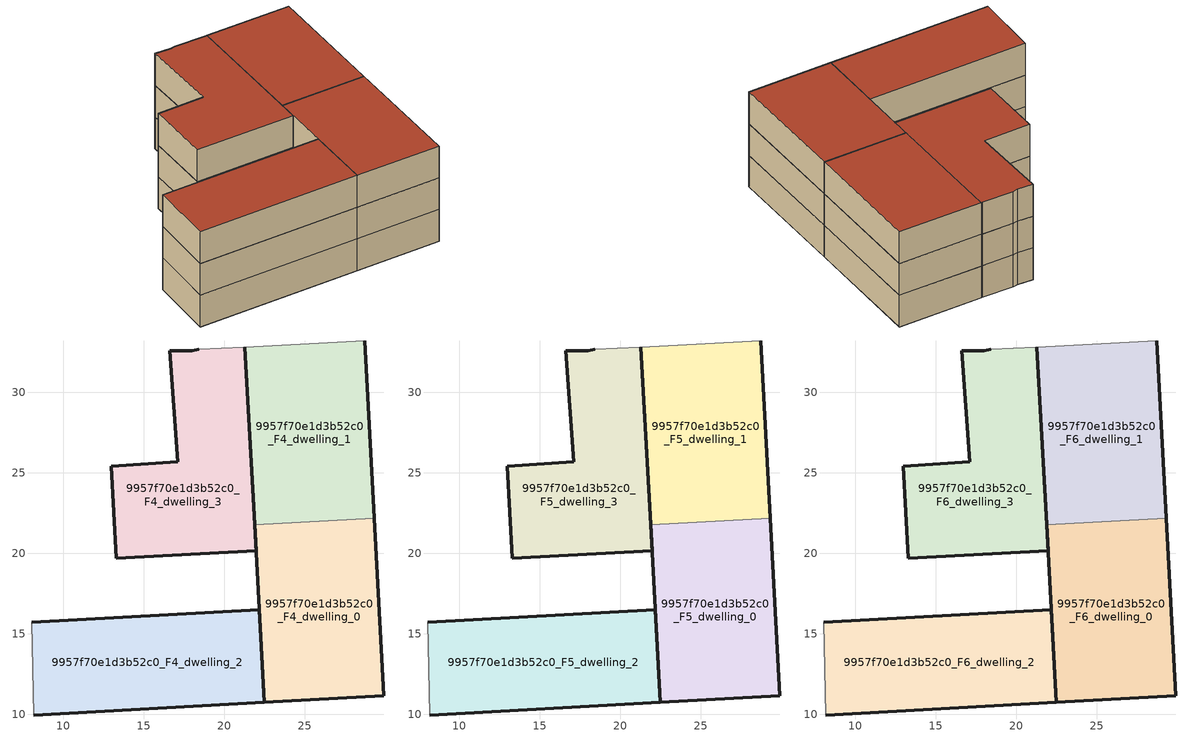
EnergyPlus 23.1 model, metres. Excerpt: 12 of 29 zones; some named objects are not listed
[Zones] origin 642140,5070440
9957f70e1d3b52c0_F4_dwelling_0
 floor to 9957f70e1d3b52c0_F3_dwelling_0 (EU_floor_Construction): 29.9,11.16 29.3,22.17 21.87,21.76 22.47,10.75 z12
 wall outside (EU_wall_Construction): 29.3,22.17 29.9,11.16 22.47,10.75 21.87,21.76 z12:15
 wall to 9957f70e1d3b52c0_F4_dwelling_1 (EU_wall_Construction): 21.87,21.76 29.3,22.17 z12:15
9957f70e1d3b52c0_F4_dwelling_1
 floor to 9957f70e1d3b52c0_F3_dwelling_1 (EU_floor_Construction): 29.3,22.17 28.7,33.17 21.28,32.78 21.87,21.76 z12
 wall outside (EU_wall_Construction): 28.7,33.17 29.3,22.17 / 21.87,21.76 21.28,32.78 z12:15
 wall adiabatic (EU_wall_Construction): 21.28,32.78 28.7,33.17 z12:15
9957f70e1d3b52c0_F4_dwelling_2
 floor to 9957f70e1d3b52c0_F3_dwelling_2 (EU_floor_Construction): 22.47,10.75 22.16,16.5 8.04,15.73 8.18,9.96 z12
 wall outside (EU_wall_Construction): 8.04,15.73 22.16,16.5 22.47,10.75 8.18,9.96 z12:15
 wall adiabatic (EU_wall_Construction): 8.18,9.96 8.04,15.73 z12:15
9957f70e1d3b52c0_F4_dwelling_3
 floor to 9957f70e1d3b52c0_F3_dwelling_3 (EU_floor_Construction): 21.96,20.16 21.28,32.78 21.2,32.77 18.4,32.67 17.99,32.58 16.59,32.58 17.09,25.67 12.96,25.41 13.27,19.68 z12
 wall outside (EU_wall_Construction): 21.28,32.78 21.96,20.16 13.27,19.68 12.96,25.41 17.09,25.67 16.59,32.58 17.99,32.58 18.4,32.67 z12:15
 wall adiabatic (EU_wall_Construction): 18.4,32.67 21.2,32.77 21.28,32.78 z12:15
9957f70e1d3b52c0_F5_dwelling_0
 floor to 9957f70e1d3b52c0_F4_dwelling_0 (EU_floor_Construction): 29.9,11.16 29.3,22.17 21.87,21.76 22.47,10.75 z15
 wall outside (EU_wall_Construction): 29.3,22.17 29.9,11.16 22.47,10.75 21.87,21.76 z15:18
 wall to 9957f70e1d3b52c0_F5_dwelling_1 (EU_wall_Construction): 21.87,21.76 29.3,22.17 z15:18
9957f70e1d3b52c0_F5_dwelling_1
 floor to 9957f70e1d3b52c0_F4_dwelling_1 (EU_floor_Construction): 29.3,22.17 28.7,33.17 21.28,32.78 21.87,21.76 z15
 wall outside (EU_wall_Construction): 28.7,33.17 29.3,22.17 / 21.87,21.76 21.28,32.78 z15:18
 wall adiabatic (EU_wall_Construction): 21.28,32.78 28.7,33.17 z15:18
9957f70e1d3b52c0_F5_dwelling_2
 floor to 9957f70e1d3b52c0_F4_dwelling_2 (EU_floor_Construction): 22.47,10.75 22.16,16.5 8.04,15.73 8.18,9.96 z15
 wall outside (EU_wall_Construction): 8.04,15.73 22.16,16.5 22.47,10.75 8.18,9.96 z15:18
 wall adiabatic (EU_wall_Construction): 8.18,9.96 8.04,15.73 z15:18
9957f70e1d3b52c0_F5_dwelling_3
 floor to 9957f70e1d3b52c0_F4_dwelling_3 (EU_floor_Construction): 21.96,20.16 21.28,32.78 21.2,32.77 18.4,32.67 17.99,32.58 16.59,32.58 17.09,25.67 12.96,25.41 13.27,19.68 z15
 wall outside (EU_wall_Construction): 21.28,32.78 21.96,20.16 13.27,19.68 12.96,25.41 17.09,25.67 16.59,32.58 17.99,32.58 18.4,32.67 z15:18
 wall adiabatic (EU_wall_Construction): 18.4,32.67 21.2,32.77 21.28,32.78 z15:18
9957f70e1d3b52c0_F6_dwelling_0
 floor to 9957f70e1d3b52c0_F5_dwelling_0 (EU_floor_Construction): 29.9,11.16 29.3,22.17 21.87,21.76 22.47,10.75 z18
 wall outside (EU_wall_Construction): 29.3,22.17 29.9,11.16 22.47,10.75 21.87,21.76 z18:21
 wall to 9957f70e1d3b52c0_F6_dwelling_1 (EU_wall_Construction): 21.87,21.76 29.3,22.17 z18:21
 roof outside (EU_roof_Construction): 29.3,22.17 29.9,11.16 22.47,10.75 21.87,21.76 z21
9957f70e1d3b52c0_F6_dwelling_1
 floor to 9957f70e1d3b52c0_F5_dwelling_1 (EU_floor_Construction): 29.3,22.17 28.7,33.17 21.28,32.78 21.87,21.76 z18
 wall outside (EU_wall_Construction): 28.7,33.17 29.3,22.17 / 21.87,21.76 21.28,32.78 z18:21
 wall adiabatic (EU_wall_Construction): 21.28,32.78 28.7,33.17 z18:21
 roof outside (EU_roof_Construction): 28.7,33.17 29.3,22.17 21.87,21.76 21.28,32.78 z21
9957f70e1d3b52c0_F6_dwelling_2
 floor to 9957f70e1d3b52c0_F5_dwelling_2 (EU_floor_Construction): 22.47,10.75 22.16,16.5 8.04,15.73 8.18,9.96 z18
 wall outside (EU_wall_Construction): 8.04,15.73 22.16,16.5 22.47,10.75 8.18,9.96 z18:21
 wall adiabatic (EU_wall_Construction): 8.18,9.96 8.04,15.73 z18:21
 roof outside (EU_roof_Construction): 22.16,16.5 22.47,10.75 8.18,9.96 8.04,15.73 z21
9957f70e1d3b52c0_F6_dwelling_3
 floor to 9957f70e1d3b52c0_F5_dwelling_3 (EU_floor_Construction): 21.96,20.16 21.28,32.78 21.2,32.77 18.4,32.67 17.99,32.58 16.59,32.58 17.09,25.67 12.96,25.41 13.27,19.68 z18
 wall outside (EU_wall_Construction): 21.28,32.78 21.96,20.16 13.27,19.68 12.96,25.41 17.09,25.67 16.59,32.58 17.99,32.58 18.4,32.67 z18:21
 wall adiabatic (EU_wall_Construction): 18.4,32.67 21.2,32.77 21.28,32.78 z18:21
 roof outside (EU_roof_Construction): 21.28,32.78 21.96,20.16 13.27,19.68 12.96,25.41 17.09,25.67 16.59,32.58 17.99,32.58 18.4,32.67 21.2,32.77 z21
[Building]
EU S2 Campaign: North Axis=0; Terrain=City; Solar Distribution=FullExterior
[Site:Location]
Lyon-Bron: Latitude=45.75; Longitude=5; Time Zone=1; Elevation=198
[SizingPeriod:WeatherFileDays]
AnnualSizingPeriod: Begin Month=1; Begin Day of Month=1; End Month=12; End Day of Month=31; Day of Week for Start Day=Monday; Use Weather File Daylight Saving Period=No; Use Weather File Rain and Snow Indicators=No
[MATERIAL]
EU_InternalMass_Material: Roughness=MediumRough; Thickness=0.1; Conductivity=1; Density=1800; Specific Heat=900; Thermal Absorptance=0.9; Solar Absorptance=0.7; Visible Absorptance=0.7
[MATERIAL:NOMASS] Roughness=MediumRough; Thermal Absorptance=0.9; Solar Absorptance=0.7; Visible Absorptance=0.7
Name | Thermal Resistance
EU_wall_NoMass | 0.776494
EU_roof_NoMass | 0.486893
EU_floor_NoMass | 0.421597
[CONSTRUCTION]
EU_wall_Construction: EU_wall_NoMass
EU_roof_Construction: EU_roof_NoMass
EU_floor_Construction: EU_floor_NoMass
EU_InternalMass_Construction: EU_InternalMass_Material
[ZONE] Type=1; Multiplier=1; Ceiling Height=autocalculate; Floor Area=autocalculate; Part of Total Floor Area=Yes
Name | Volume
9957f70e1d3b52c0_F4_dwelling_0; 9957f70e1d3b52c0_F5_dwelling_0; 9957f70e1d3b52c0_F6_dwelling_0 | 246.036
9957f70e1d3b52c0_F4_dwelling_1; 9957f70e1d3b52c0_F5_dwelling_1; 9957f70e1d3b52c0_F6_dwelling_1 | 246.018
9957f70e1d3b52c0_F4_dwelling_2; 9957f70e1d3b52c0_F5_dwelling_2; 9957f70e1d3b52c0_F6_dwelling_2 | 246.048
9957f70e1d3b52c0_F4_dwelling_3; 9957f70e1d3b52c0_F5_dwelling_3; 9957f70e1d3b52c0_F6_dwelling_3 | 246.023
[INTERNALMASS] Construction=EU_InternalMass_Construction
Name | Zone or ZoneList | Surface Area
9957f70e1d3b52c0_F4_dwelling_0_EU_InternalMass | 9957f70e1d3b52c0_F4_dwelling_0 | 102.51
9957f70e1d3b52c0_F4_dwelling_1_EU_InternalMass | 9957f70e1d3b52c0_F4_dwelling_1 | 102.507
9957f70e1d3b52c0_F4_dwelling_2_EU_InternalMass | 9957f70e1d3b52c0_F4_dwelling_2 | 102.509
9957f70e1d3b52c0_F4_dwelling_3_EU_InternalMass | 9957f70e1d3b52c0_F4_dwelling_3 | 102.508
9957f70e1d3b52c0_F5_dwelling_0_EU_InternalMass | 9957f70e1d3b52c0_F5_dwelling_0 | 102.51
9957f70e1d3b52c0_F5_dwelling_1_EU_InternalMass | 9957f70e1d3b52c0_F5_dwelling_1 | 102.507
9957f70e1d3b52c0_F5_dwelling_2_EU_InternalMass | 9957f70e1d3b52c0_F5_dwelling_2 | 102.509
9957f70e1d3b52c0_F5_dwelling_3_EU_InternalMass | 9957f70e1d3b52c0_F5_dwelling_3 | 102.508
9957f70e1d3b52c0_F6_dwelling_0_EU_InternalMass | 9957f70e1d3b52c0_F6_dwelling_0 | 102.51
9957f70e1d3b52c0_F6_dwelling_1_EU_InternalMass | 9957f70e1d3b52c0_F6_dwelling_1 | 102.507
9957f70e1d3b52c0_F6_dwelling_2_EU_InternalMass | 9957f70e1d3b52c0_F6_dwelling_2 | 102.509
9957f70e1d3b52c0_F6_dwelling_3_EU_InternalMass | 9957f70e1d3b52c0_F6_dwelling_3 | 102.508
[OTHEREQUIPMENT] Fuel Type=Electricity; Design Level Calculation Method=Watts/Area; Power per Zone Floor Area=1; Fraction Latent=0; Fraction Radiant=0; Fraction Lost=0; Carbon Dioxide Generation Rate=0; EndUse Subcategory=EU_Step8_InternalGains
Name | Zone or ZoneList or Space or SpaceList | Schedule
EU_Step8_InternalGain_9957f70e1d3b52c0_F4_dwelling_0_f000 | 9957f70e1d3b52c0_F4_dwelling_0 | EU_Step8_GainSchedule_9957f70e1d3b52c0_F4_dwelling_0_f000
EU_Step8_InternalGain_9957f70e1d3b52c0_F4_dwelling_1_f000 | 9957f70e1d3b52c0_F4_dwelling_1 | EU_Step8_GainSchedule_9957f70e1d3b52c0_F4_dwelling_1_f000
EU_Step8_InternalGain_9957f70e1d3b52c0_F4_dwelling_2_f000 | 9957f70e1d3b52c0_F4_dwelling_2 | EU_Step8_GainSchedule_9957f70e1d3b52c0_F4_dwelling_2_f000
EU_Step8_InternalGain_9957f70e1d3b52c0_F4_dwelling_3_f000 | 9957f70e1d3b52c0_F4_dwelling_3 | EU_Step8_GainSchedule_9957f70e1d3b52c0_F4_dwelling_3_f000
EU_Step8_InternalGain_9957f70e1d3b52c0_F5_dwelling_0_f000 | 9957f70e1d3b52c0_F5_dwelling_0 | EU_Step8_GainSchedule_9957f70e1d3b52c0_F5_dwelling_0_f000
EU_Step8_InternalGain_9957f70e1d3b52c0_F5_dwelling_1_f000 | 9957f70e1d3b52c0_F5_dwelling_1 | EU_Step8_GainSchedule_9957f70e1d3b52c0_F5_dwelling_1_f000
EU_Step8_InternalGain_9957f70e1d3b52c0_F5_dwelling_2_f000 | 9957f70e1d3b52c0_F5_dwelling_2 | EU_Step8_GainSchedule_9957f70e1d3b52c0_F5_dwelling_2_f000
EU_Step8_InternalGain_9957f70e1d3b52c0_F5_dwelling_3_f000 | 9957f70e1d3b52c0_F5_dwelling_3 | EU_Step8_GainSchedule_9957f70e1d3b52c0_F5_dwelling_3_f000
EU_Step8_InternalGain_9957f70e1d3b52c0_F6_dwelling_0_f000 | 9957f70e1d3b52c0_F6_dwelling_0 | EU_Step8_GainSchedule_9957f70e1d3b52c0_F6_dwelling_0_f000
EU_Step8_InternalGain_9957f70e1d3b52c0_F6_dwelling_1_f000 | 9957f70e1d3b52c0_F6_dwelling_1 | EU_Step8_GainSchedule_9957f70e1d3b52c0_F6_dwelling_1_f000
EU_Step8_InternalGain_9957f70e1d3b52c0_F6_dwelling_2_f000 | 9957f70e1d3b52c0_F6_dwelling_2 | EU_Step8_GainSchedule_9957f70e1d3b52c0_F6_dwelling_2_f000
EU_Step8_InternalGain_9957f70e1d3b52c0_F6_dwelling_3_f000 | 9957f70e1d3b52c0_F6_dwelling_3 | EU_Step8_GainSchedule_9957f70e1d3b52c0_F6_dwelling_3_f000
[ZONEVENTILATION:DESIGNFLOWRATE] Schedule=EU_AlwaysOn; Design Flow Rate Calculation Method=AirChanges/Hour; Air Changes per Hour=0.693814; Ventilation Type=Natural; Fan Pressure Rise=0; Fan Total Efficiency=1; Constant Term Coefficient=1; Temperature Term Coefficient=0; Velocity Term Coefficient=0; Velocity Squared Term Coefficient=0; Minimum Indoor Temperature=-100; Maximum Indoor Temperature=100; Delta Temperature=-100; Minimum Outdoor Temperature=-100; Maximum Outdoor Temperature=100; Maximum Wind Speed=40
Name | Zone or ZoneList or Space or SpaceList
EU_ConstantAir_9957f70e1d3b52c0_F4_dwelling_0 | 9957f70e1d3b52c0_F4_dwelling_0
EU_ConstantAir_9957f70e1d3b52c0_F4_dwelling_1 | 9957f70e1d3b52c0_F4_dwelling_1
EU_ConstantAir_9957f70e1d3b52c0_F4_dwelling_2 | 9957f70e1d3b52c0_F4_dwelling_2
EU_ConstantAir_9957f70e1d3b52c0_F4_dwelling_3 | 9957f70e1d3b52c0_F4_dwelling_3
EU_ConstantAir_9957f70e1d3b52c0_F5_dwelling_0 | 9957f70e1d3b52c0_F5_dwelling_0
EU_ConstantAir_9957f70e1d3b52c0_F5_dwelling_1 | 9957f70e1d3b52c0_F5_dwelling_1
EU_ConstantAir_9957f70e1d3b52c0_F5_dwelling_2 | 9957f70e1d3b52c0_F5_dwelling_2
EU_ConstantAir_9957f70e1d3b52c0_F5_dwelling_3 | 9957f70e1d3b52c0_F5_dwelling_3
EU_ConstantAir_9957f70e1d3b52c0_F6_dwelling_0 | 9957f70e1d3b52c0_F6_dwelling_0
EU_ConstantAir_9957f70e1d3b52c0_F6_dwelling_1 | 9957f70e1d3b52c0_F6_dwelling_1
EU_ConstantAir_9957f70e1d3b52c0_F6_dwelling_2 | 9957f70e1d3b52c0_F6_dwelling_2
EU_ConstantAir_9957f70e1d3b52c0_F6_dwelling_3 | 9957f70e1d3b52c0_F6_dwelling_3
[HVACTEMPLATE:THERMOSTAT] Constant Heating Setpoint=20; Constant Cooling Setpoint=50
EU_HeatOnly_9957f70e1d3b52c0_F4_dwelling_2; EU_HeatOnly_9957f70e1d3b52c0_F4_dwelling_3; EU_HeatOnly_9957f70e1d3b52c0_F5_dwelling_0; EU_HeatOnly_9957f70e1d3b52c0_F5_dwelling_1; EU_HeatOnly_9957f70e1d3b52c0_F5_dwelling_2; EU_HeatOnly_9957f70e1d3b52c0_F5_dwelling_3; EU_HeatOnly_9957f70e1d3b52c0_F6_dwelling_0; EU_HeatOnly_9957f70e1d3b52c0_F6_dwelling_1; EU_HeatOnly_9957f70e1d3b52c0_F6_dwelling_2; EU_HeatOnly_9957f70e1d3b52c0_F6_dwelling_3
[HVACTEMPLATE:ZONE:IDEALLOADSAIRSYSTEM] System Availability Schedule=EU_AlwaysOn; Maximum Heating Supply Air Temperature=50; Minimum Cooling Supply Air Temperature=13; Maximum Heating Supply Air Humidity Ratio=0.0156; Minimum Cooling Supply Air Humidity Ratio=0.0077; Heating Limit=NoLimit; Cooling Limit=NoLimit; Heating Availability Schedule=EU_AlwaysOn; Cooling Availability Schedule=EU_CoolingOff; Dehumidification Control Type=ConstantSensibleHeatRatio; Cooling Sensible Heat Ratio=0.7; Dehumidification Setpoint=60; Humidification Control Type=None; Humidification Setpoint=30; Outdoor Air Method=None; Outdoor Air Flow Rate per Person=0.00944; Outdoor Air Flow Rate per Zone Floor Area=0; Outdoor Air Flow Rate per Zone=0; Demand Controlled Ventilation Type=None; Outdoor Air Economizer Type=NoEconomizer; Heat Recovery Type=None; Sensible Heat Recovery Effectiveness=0.7; Latent Heat Recovery Effectiveness=0.65
Name | Template Thermostat
9957f70e1d3b52c0_F4_dwelling_0 | EU_HeatOnly_9957f70e1d3b52c0_F4_dwelling_0
9957f70e1d3b52c0_F4_dwelling_1 | EU_HeatOnly_9957f70e1d3b52c0_F4_dwelling_1
9957f70e1d3b52c0_F4_dwelling_2 | EU_HeatOnly_9957f70e1d3b52c0_F4_dwelling_2
9957f70e1d3b52c0_F4_dwelling_3 | EU_HeatOnly_9957f70e1d3b52c0_F4_dwelling_3
9957f70e1d3b52c0_F5_dwelling_0 | EU_HeatOnly_9957f70e1d3b52c0_F5_dwelling_0
9957f70e1d3b52c0_F5_dwelling_1 | EU_HeatOnly_9957f70e1d3b52c0_F5_dwelling_1
9957f70e1d3b52c0_F5_dwelling_2 | EU_HeatOnly_9957f70e1d3b52c0_F5_dwelling_2
9957f70e1d3b52c0_F5_dwelling_3 | EU_HeatOnly_9957f70e1d3b52c0_F5_dwelling_3
9957f70e1d3b52c0_F6_dwelling_0 | EU_HeatOnly_9957f70e1d3b52c0_F6_dwelling_0
9957f70e1d3b52c0_F6_dwelling_1 | EU_HeatOnly_9957f70e1d3b52c0_F6_dwelling_1
9957f70e1d3b52c0_F6_dwelling_2 | EU_HeatOnly_9957f70e1d3b52c0_F6_dwelling_2
9957f70e1d3b52c0_F6_dwelling_3 | EU_HeatOnly_9957f70e1d3b52c0_F6_dwelling_3
[SIZING:ZONE] Zone Cooling Design Supply Air Temperature Input Method=SupplyAirTemperature; Zone Cooling Design Supply Air Temperature=13; Zone Heating Design Supply Air Temperature Input Method=SupplyAirTemperature; Zone Heating Design Supply Air Temperature=50; Zone Cooling Design Supply Air Humidity Ratio=0.008; Zone Heating Design Supply Air Humidity Ratio=0.008; Cooling Design Air Flow Method=DesignDay; Cooling Design Air Flow Rate=0; Cooling Minimum Air Flow per Zone Floor Area=0.000762; Cooling Minimum Air Flow=0; Cooling Minimum Air Flow Fraction=0.2; Heating Design Air Flow Method=DesignDay; Heating Design Air Flow Rate=0; Heating Maximum Air Flow per Zone Floor Area=0.002032; Heating Maximum Air Flow=0.141576; Heating Maximum Air Flow Fraction=0.3; Account for Dedicated Outdoor Air System=No; Dedicated Outdoor Air System Control Strategy=NeutralSupplyAir; Dedicated Outdoor Air Low Setpoint Temperature for Design=autosize; Dedicated Outdoor Air High Setpoint Temperature for Design=autosize; Zone Load Sizing Method=Sensible Load Only No Latent Load; Zone Latent Cooling Design Supply Air Humidity Ratio Input Method=HumidityRatioDifference; Zone Cooling Design Supply Air Humidity Ratio Difference=0.005; Zone Latent Heating Design Supply Air Humidity Ratio Input Method=HumidityRatioDifference; Zone Humidification Design Supply Air Humidity Ratio Difference=0.005
9957f70e1d3b52c0_F4_dwelling_0; 9957f70e1d3b52c0_F4_dwelling_1; 9957f70e1d3b52c0_F4_dwelling_2; 9957f70e1d3b52c0_F4_dwelling_3; 9957f70e1d3b52c0_F5_dwelling_0; 9957f70e1d3b52c0_F5_dwelling_1; 9957f70e1d3b52c0_F5_dwelling_2; 9957f70e1d3b52c0_F5_dwelling_3; 9957f70e1d3b52c0_F6_dwelling_0; 9957f70e1d3b52c0_F6_dwelling_1; 9957f70e1d3b52c0_F6_dwelling_2; 9957f70e1d3b52c0_F6_dwelling_3
[SCHEDULE:CONSTANT]
Name | Hourly Value
EU_AlwaysOn | 1
EU_CoolingOff | 0
[SCHEDULE:FILE] Column Number=1; Rows to Skip at Top=0; Number of Hours of Data=8760; Column Separator=Comma; Interpolate to Timestep=No; Minutes per Item=60; Adjust Schedule for Daylight Savings=Yes
Name | File
EU_Step8_GainSchedule_9957f70e1d3b52c0_F4_dwelling_0_f000 | ../../schedules/9957f70e1d3b52c0/9957f70e1d3b52c0_F4_dwelling_0_f000_gain.csv
EU_Step8_GainSchedule_9957f70e1d3b52c0_F4_dwelling_1_f000 | ../../schedules/9957f70e1d3b52c0/9957f70e1d3b52c0_F4_dwelling_1_f000_gain.csv
EU_Step8_GainSchedule_9957f70e1d3b52c0_F4_dwelling_2_f000 | ../../schedules/9957f70e1d3b52c0/9957f70e1d3b52c0_F4_dwelling_2_f000_gain.csv
EU_Step8_GainSchedule_9957f70e1d3b52c0_F4_dwelling_3_f000 | ../../schedules/9957f70e1d3b52c0/9957f70e1d3b52c0_F4_dwelling_3_f000_gain.csv
EU_Step8_GainSchedule_9957f70e1d3b52c0_F5_dwelling_0_f000 | ../../schedules/9957f70e1d3b52c0/9957f70e1d3b52c0_F5_dwelling_0_f000_gain.csv
EU_Step8_GainSchedule_9957f70e1d3b52c0_F5_dwelling_1_f000 | ../../schedules/9957f70e1d3b52c0/9957f70e1d3b52c0_F5_dwelling_1_f000_gain.csv
EU_Step8_GainSchedule_9957f70e1d3b52c0_F5_dwelling_2_f000 | ../../schedules/9957f70e1d3b52c0/9957f70e1d3b52c0_F5_dwelling_2_f000_gain.csv
EU_Step8_GainSchedule_9957f70e1d3b52c0_F5_dwelling_3_f000 | ../../schedules/9957f70e1d3b52c0/9957f70e1d3b52c0_F5_dwelling_3_f000_gain.csv
EU_Step8_GainSchedule_9957f70e1d3b52c0_F6_dwelling_0_f000 | ../../schedules/9957f70e1d3b52c0/9957f70e1d3b52c0_F6_dwelling_0_f000_gain.csv
EU_Step8_GainSchedule_9957f70e1d3b52c0_F6_dwelling_1_f000 | ../../schedules/9957f70e1d3b52c0/9957f70e1d3b52c0_F6_dwelling_1_f000_gain.csv
EU_Step8_GainSchedule_9957f70e1d3b52c0_F6_dwelling_2_f000 | ../../schedules/9957f70e1d3b52c0/9957f70e1d3b52c0_F6_dwelling_2_f000_gain.csv
EU_Step8_GainSchedule_9957f70e1d3b52c0_F6_dwelling_3_f000 | ../../schedules/9957f70e1d3b52c0/9957f70e1d3b52c0_F6_dwelling_3_f000_gain.csv
